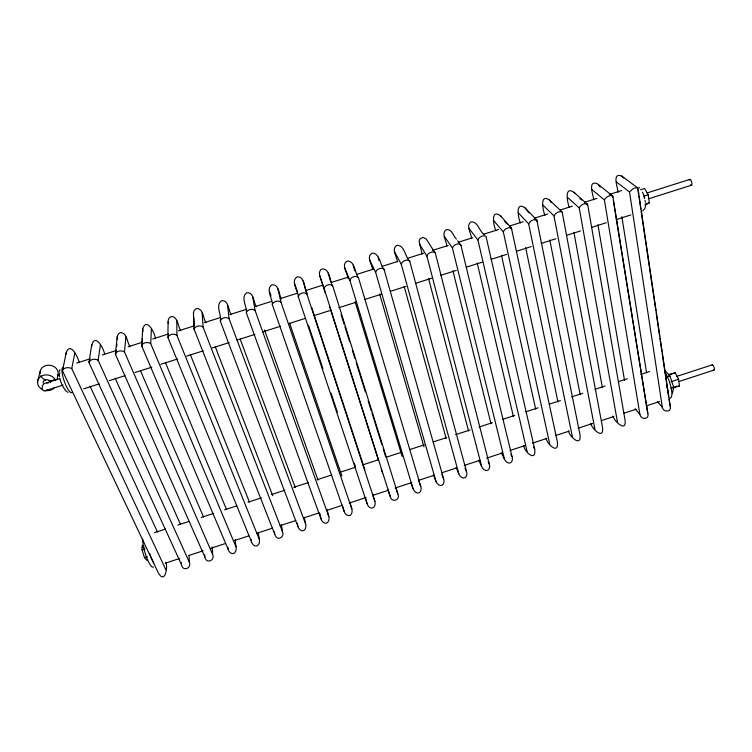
<?xml version="1.0" encoding="UTF-8"?>
<svg xmlns="http://www.w3.org/2000/svg" width="752" height="752" viewBox="0 0 752 752"><rect width="100%" height="100%" fill="white"/><g stroke="black" fill="none" stroke-linecap="round" stroke-linejoin="round"><path stroke-width="1.13" d="M413.121 488.847L349.924 280.515C350.197 277.065 356.457 274.8 358.507 277.798L420.753 486.347C421.74 488.856 420.951 493.039 417.661 493.086C412.773 492.278 412.538 485.942 410.742 482.436M79.214 362.699C78.546 358.695 70.679 340.581 66.129 352.81L62.529 370.877L158.042 572.319C164.726 585.112 168.044 567.675 165.938 562.195M258.387 532.247C258.096 536.345 261.903 543.254 256.902 545.933C254.242 546.629 252.108 544.063 251.488 541.741L167.912 337.507L168.1 322.053C167.856 319.553 169.369 316.46 172.199 316.479C178.356 317.795 177.735 326.471 180.724 330.636M155.448 338.635C155.326 334.433 147.138 316.47 142.73 328.605L141.658 345.817L228.194 549.355C228.749 552.024 231.851 555.004 234.549 553.058C238.111 549.43 234.793 543.809 235.32 539.522M142.73 328.605L142.908 331.585M235.968 546.817L150.71 343.608L151.396 328.906M147.157 560.578L144.516 557.674L142.062 549.891L142.278 545.125M130.105 346.653C126.891 342.865 127.276 332.083 120.217 332.694C117.5 333.7 116.748 337.084 117.415 339.641M91.641 346.211C94.508 331.359 104.302 349.295 104.678 354.643M141.968 346.381L142.476 338.409M436.019 481.355L375.643 272.365C376.132 269.037 381.311 267.063 383.962 269.084L443.633 478.855C444.639 481.355 443.868 485.529 440.587 485.576C435.709 484.777 435.408 478.46 433.415 475.029M66.035 354.305L66.129 352.81M167.912 337.507C168.73 334.067 174.37 333.258 176.908 335.317L259.233 539.203M117.256 336.652L115.347 354.145L204.864 556.997C205.916 564.207 215.429 560.795 212.647 554.45L124.456 351.927L125.913 336.952M612.927 416.082C614.328 421.524 627.234 433.349 624.95 419.522L587.688 204.563L574.03 192.352C563.502 185.105 567.826 204.055 569.358 207.505M115.695 354.7L116.222 350.065M116.616 346.587L116.88 344.275M458.861 473.873L401.295 264.243C401.906 260.982 407.011 258.838 409.643 260.944L466.466 471.382C467.481 473.863 466.738 478.046 463.458 478.084C458.598 477.285 458.231 470.978 456.032 467.631M194.101 329.207C194.984 325.842 200.54 324.864 203.031 327.035L282.461 531.598C285.017 536.731 277.62 541.496 275.26 535.499L194.101 329.207L193.461 314.035C193.208 311.554 194.712 308.452 197.522 308.48C203.736 309.768 203.078 318.491 205.973 322.702M91.725 344.726L88.962 362.502L181.476 564.649C182.51 571.896 192.033 568.446 189.278 562.092L98.145 360.255L100.383 345.027M612.777 197.259L612.701 196.037L597.361 183.751C586.992 179.587 593.751 196.62 593.695 199.797M89.356 363.037L89.892 359.757M481.665 466.419L426.901 256.131C427.606 252.954 432.644 250.632 435.258 252.832L489.251 463.928C490.285 466.4 489.561 470.573 486.281 470.611C481.43 469.803 480.998 463.523 478.61 460.252M165.854 569.762L71.76 368.612L74.786 353.111M672.448 393.211L673.679 387.308L669.929 375.925L665.022 370.67M637.884 189.316L637.442 187.68L621.725 176.053C611.235 171.879 618.341 189.184 618.022 192.352M56.983 379.816L58.167 374.383M504.413 458.964L452.431 248.047C453.24 244.945 458.231 242.445 460.816 244.738L511.99 456.492C513.043 458.936 512.328 463.119 509.057 463.147C504.216 462.339 503.727 456.069 501.142 452.883M645.583 205.841L644.887 208.379L642.706 211.002M37.6 381.424L40.082 371.648M527.114 451.538L477.905 239.982C478.864 236.965 483.01 234.868 485.942 236.175L534.672 449.066C536.543 462.659 524.398 452.074 523.618 445.541M59.229 371.751L60.01 369.721M549.768 444.122L503.323 231.926C504.385 228.984 508.465 226.747 511.416 228.11L557.317 441.659C559.244 455.317 547.08 444.47 546.055 438.2M572.375 436.724L528.684 223.899C529.84 221.013 533.864 218.644 536.825 220.063L579.905 434.261C581.888 447.995 569.696 436.865 568.446 430.887M62.425 370.294C64.099 367.277 68.968 367.032 71.76 368.612M594.945 429.345L553.98 215.89C555.23 213.07 559.206 210.56 562.176 212.036L602.446 426.882C604.476 440.888 592.059 428.978 590.64 423.367M88.905 361.909C90.597 358.948 95.401 358.572 98.145 360.255M617.458 421.975L579.219 207.89C580.553 205.136 584.501 202.495 587.472 204.027M115.319 353.543C117.021 350.648 121.777 350.131 124.456 351.927M612.889 196.582L647.82 413.553C649.606 419.71 640.958 420.03 639.924 414.625L604.401 199.919C605.811 197.231 609.731 194.448 612.701 196.037M141.667 345.196C143.388 342.367 148.088 341.699 150.71 343.608M638.025 188.62L670.229 406.221C672.044 412.378 663.396 412.66 662.343 407.293L629.518 191.957L633.673 188.226L637.442 187.68M640.516 189.786L644.614 188.479L648.186 194.721L649.343 202.786L644.906 205.174M47.338 389.79C40.796 394.368 40.279 383.21 46.549 382.862L59.84 378.651M154.31 532.698L165.468 529.07M177.735 525.075L188.893 521.446M201.169 517.451L213.436 513.456M224.594 509.828L236.871 505.833M248.028 502.204L261.414 497.843M271.453 494.581L284.848 490.219M293.769 487.315L308.273 482.596M317.203 479.691L331.707 474.973M340.628 472.068L355.132 467.349M362.943 464.811L378.566 459.726M386.378 457.188L400.882 452.469M409.802 449.564L424.307 444.846M433.237 441.941L446.622 437.579M455.543 434.675L470.047 429.956M478.977 427.051L492.363 422.699M502.402 419.428L514.678 415.442M525.836 411.805L538.112 407.81M549.27 404.181L560.419 400.553M571.576 396.924L582.734 393.296M595.011 389.301L605.05 386.03M618.435 381.678L627.365 378.773M640.751 374.411L649.681 371.507M668.603 374.552L675.193 372.86L678.558 379.252L679.498 385.917L673.125 388.004M668.819 374.938L675.193 372.86M142.166 547.503L144.121 546.864M666.187 377.147L669.929 375.925M142.062 549.891L144.995 548.932M676.368 376.536L712.257 364.842M671.094 381.696L678.558 379.252M679.188 381.443L713.996 370.087M144.516 557.674L147.458 556.715M670.869 388.22L673.679 387.308M673.924 387.167L677.091 386.133M165.186 563.21L179.69 558.473M188.62 555.549L203.134 550.812M210.945 548.255L225.45 543.508M234.38 540.594L248.884 535.847M256.695 533.3L272.318 528.186M280.129 525.639L295.762 520.525M303.573 517.968L319.196 512.864M327.007 510.307L342.63 505.203M349.323 503.013L366.064 497.542M372.766 495.352L388.389 490.248M395.082 488.057L411.823 482.577M418.516 480.396L434.139 475.283M441.95 472.726L456.464 467.988M464.275 465.432L479.898 460.327M486.591 458.137L502.214 453.024M510.035 450.476L525.657 445.363M532.35 443.172L546.854 438.435M555.784 435.511L569.179 431.14M578.109 428.217L592.614 423.47M601.544 420.556L613.82 416.542M623.859 413.262L636.136 409.248M646.184 405.958L659.579 401.587M76.676 363.056L90.108 358.807M102.413 354.916L115.836 350.658M128.15 346.766L142.692 342.16M152.769 338.973L168.429 334.01M178.506 330.824L194.166 325.87M204.243 322.683L219.904 317.72M229.98 314.533L246.759 309.222M255.718 306.384L271.378 301.43M280.336 298.591L297.115 293.28M306.073 290.451L322.852 285.13M331.811 282.301L348.59 276.99M356.42 274.508L373.208 269.197M382.157 266.358L397.827 261.405M407.894 258.218L423.564 253.255M432.513 250.425L448.183 245.462M458.25 242.276L472.801 237.67M483.987 234.126L498.538 229.529M509.724 225.985L523.157 221.737M534.343 218.193L547.776 213.944M560.08 210.043L572.385 206.151M584.699 202.25L597.003 198.359M609.317 194.458L621.622 190.566M647.068 192.954L689.631 179.455M648.186 194.721L644.069 196.028L644.408 198.331M648.976 198.707L691.53 185.199M45.233 390.758L63.083 385.09M645.244 204.093L649.343 202.786M83.585 388.85L99.255 383.868M109.322 380.672L124.992 375.69M135.069 372.484L151.857 367.155M160.806 364.306L177.594 358.967M186.552 356.128L203.341 350.789M212.29 347.941L229.078 342.611M236.918 340.12L254.825 334.424M262.664 331.933L280.571 326.246M288.401 323.755L305.19 318.416M314.148 315.577L330.936 310.238M338.767 307.747L356.674 302.06M364.513 299.569L381.302 294.229M390.25 291.381L405.92 286.409M415.997 283.203L431.667 278.221M440.616 275.382L456.285 270.4M466.362 267.195L482.032 262.222M490.99 259.374L506.66 254.392M516.727 251.187L531.279 246.571M541.355 243.366L555.907 238.741M567.093 235.188L580.525 230.92M591.721 227.358L606.272 222.733M616.339 219.537L630.89 214.912M678.849 385.973L679.498 385.917M46.549 382.862L48.476 382.975M68.009 392.431L65.048 390.222M616.377 181.937L629.518 191.957M621.725 176.053L623.775 178.064M562.176 212.036L549.543 200.088C539.052 192.832 543.226 211.801 544.956 215.232M638.89 187.304L639.67 187.934M536.825 220.063L524.999 207.843C514.547 200.577 518.579 219.565 520.506 222.968M591.965 189.654L604.401 199.919M511.416 228.11L500.409 215.608C489.984 208.332 493.867 227.339 496 230.723M579.933 198.528L581.644 200.023M585.056 203.002L587.622 205.23M567.497 197.391L579.219 207.89M542.972 205.136L553.98 215.89M529.023 212.835L524.999 207.843M534.691 218.71L537.125 221.229M518.401 212.91L528.684 223.899M305.632 524.022L229.097 318.782C226.662 316.489 221.182 317.635 220.223 320.935L297.914 526.541C298.525 529.192 301.637 532.134 304.325 530.207C307.841 526.673 304.466 521.286 304.316 517.235M504.244 220.665L507.262 224.105M509.527 226.672L511.783 229.247M657.361 401.549L662.343 407.293M493.763 220.693L503.323 231.926M328.756 516.455L255.107 310.548C252.728 308.132 247.305 309.457 246.289 312.682L321.048 518.974C321.687 521.606 324.798 524.539 327.487 522.621C331.002 519.087 327.571 513.738 327.205 509.743M598.46 184.635L600.105 187.079M635.167 408.806L639.924 414.625M574.03 192.352L574.96 193.49M549.543 200.088L551.16 202.551M484.297 234.662C479.297 231.682 478.14 221.426 471.194 221.859C465.225 225.374 471.673 233.722 471.438 238.506M500.409 215.608L501.311 216.764M469.079 228.495L477.905 239.982M351.823 508.897L281.041 302.332C278.748 299.794 273.361 301.308 272.29 304.447L344.143 511.416C344.801 514.048 347.913 516.962 350.601 515.045C354.107 511.51 350.62 506.199 350.056 502.28M456.436 239.08C453.212 236.335 452.055 228.721 446.491 229.661C440.484 233.167 446.914 241.533 446.82 246.299M457.724 240.875L460.929 245.359M444.329 236.316L452.431 248.047M374.853 501.368L306.929 294.135C304.739 291.381 298.356 293.271 298.309 296.861L367.183 503.878C367.86 506.5 370.98 509.405 373.659 507.497C377.391 503.586 373.189 497.927 372.513 493.735M435.417 253.433L426.281 239.033L422.868 237.322L419.926 238.845L419.118 241.289L422.145 254.11M419.531 244.156L426.901 256.131M533.488 447.073L534.672 449.066M332.741 285.957C330.626 283.081 324.309 285.149 324.15 288.683L390.175 496.348C391.435 503.285 400.891 500.183 397.827 493.848L332.741 285.957C329.376 281.314 330.41 268.549 322.157 268.925C319.487 269.893 318.942 273.277 319.75 275.693L325.315 293.177M409.84 261.536C405.131 257.419 404.933 245.086 396.924 245.312C390.824 248.818 397.216 257.212 397.413 261.931M510.871 454.471L511.99 456.492M394.668 252.014L401.295 264.243M488.208 461.888L489.251 463.928M372.625 269.78C372.287 265.089 365.914 256.667 372.061 253.161C380.136 252.879 379.939 265.353 384.206 269.658M369.758 259.891L375.643 272.365M465.018 468.28L466.466 471.382M90.043 386.124L157.488 532.021M358.507 277.798C354.681 273.314 355.292 260.7 347.133 261.029C340.675 264.864 347.791 273.747 348.11 278.738M115.178 378.143L180.555 524.52M307.032 293.195C304.109 288.627 305.133 276.351 297.115 276.83C290.15 281.276 298.422 291.127 298.309 296.861M140.333 370.379L203.557 516.991M441.847 474.662L443.633 478.855M281.314 298.882C278.898 294.737 279.189 284.049 272.017 284.754C265.127 289.182 272.976 299.183 272.403 305.068M165.337 362.426L226.521 509.518M256.263 306.816C253.715 302.718 254.016 292.011 246.863 292.697C240.048 297.125 247.483 307.277 246.44 313.293M231.146 314.759C228.467 310.726 228.796 299.992 221.652 300.659C214.893 305.105 221.943 315.408 220.421 321.536M344.783 267.778L349.924 280.515M190.294 354.502L249.438 502.063M418.3 479.964L420.753 486.347M215.269 346.794L272.713 495.681M240.132 338.964L295.245 487.512M264.516 329.987L318.021 480.105M269.517 291.569L271.021 295.912M395.599 487.39L397.827 493.848M289.642 323.238L341.878 476.025M319.75 275.693L324.15 288.683M388.023 489.862L390.175 496.348M294.662 283.617L297.557 292.34M308.499 325.268L322.928 368.687M331.068 393.183L337.357 412.105M354.38 463.317L355.489 466.663M311.76 307.634L364.87 469.774M329.489 306.299L378.5 460.403M381.179 468.825L382.514 473.008M328.098 273.051L330.908 282.019M341.088 314.515L344.256 324.601M344.952 326.838L349.52 341.408M352.331 350.366L354.784 358.215M356.194 362.699L365.322 391.83M368.132 400.797L371.291 410.874M371.996 413.121L381.828 444.498M383.229 448.972L385.691 456.821M670.229 406.221L668.989 399.312M355.132 301.834L402.123 456.408M647.82 413.553L613.341 200.737M353.111 265.146L354.794 270.767M303.028 280.975L306.929 294.135M365.256 497.307L367.183 503.878M379.657 294.041L423.978 446.838M378.068 257.259L379.027 260.643M404.134 286.268L446.152 438.388M428.546 278.503L468.609 431.084M343.006 506.98L344.143 511.416M452.911 270.767L491.028 423.79M477.219 263.04L513.39 416.514M277.902 288.918L281.041 302.332M501.471 255.332L535.706 409.248M319.826 513.362L321.048 518.974M525.667 247.643L557.975 402M549.815 239.973L580.206 394.772M573.908 232.321L602.39 387.553M297.294 523.138L297.914 526.541M252.719 296.88L255.107 310.548M597.943 224.679L624.517 380.352M168.1 322.053L168.345 323.548M621.857 216.642L646.551 372.776M281.37 524.727L282.461 531.598M638.053 190.472L638.561 193.931M638.909 196.244L640.789 208.962M641.136 211.274L655.857 310.67M656.195 312.982L659.617 336.097M659.965 338.409L661.845 351.118M662.192 353.431L668.66 397.103M274.386 531.833L274.724 534.136M227.48 304.851L229.097 318.782M251.224 539.41L251.488 541.741M228.035 547.268L228.194 549.355M202.175 312.851L203.031 327.035M212.243 547.061L212.647 554.45M204.77 554.873L204.864 556.997M193.819 317.72L194.326 329.79M189.137 555.69L189.278 562.092M181.448 562.505L181.476 564.649M176.814 320.869L176.908 335.317M666.573 385.889A15.858 4.474 70.7 0 1 667.099 387.863M667.522 389.762A15.858 4.474 70.7 0 1 667.842 391.576M665.247 372.766A15.858 4.531 70.6 0 1 671.367 388.953A15.858 4.531 70.6 0 1 669.976 398.184M153.728 562.853A16.234 3.628 73.3 0 1 149.62 553.453M153.483 567.036A16.243 3.694 73.4 0 1 146.725 557.674A16.243 3.694 73.4 0 1 142.73 539.165M72.248 392.347A13.433 3.365 70.8 0 1 64.249 381.198A13.433 3.365 70.8 0 1 63.422 367.258M642.377 192.127A8.723 2.773 74 0 1 644.699 198.237M645.122 200.417A8.723 2.773 74 0 1 645.301 202.41M65.067 389.489A8.958 2.284 70.7 0 1 60 378.858M59.605 376.818A8.958 2.284 70.7 0 1 59.887 373.058M712.05 364.964A2.773 0.921 70.3 0 1 714.165 367.681A2.773 0.921 70.3 0 1 713.404 369.796M689.274 180.179A3.046 1.119 74.3 0 1 690.825 180.132A3.046 1.119 74.3 0 1 691.934 184.099A3.046 1.119 74.3 0 1 690.571 184.832M43.155 383.078A3.722 3.149 8.4 0 1 46.333 379.638A3.722 3.149 8.4 0 1 50.516 382.514M54.708 379.393A9.146 7.774 8.9 0 1 48.795 380.766M45.712 380.07A9.146 7.774 8.9 0 1 40.74 375.68M40.1 373.688A9.146 7.774 8.9 0 1 50.271 365.303A9.146 7.774 8.9 0 1 57.556 376.32M54.21 387.863A9.315 7.877 8.4 0 1 45.684 390.57M42.61 389.639A9.315 7.877 8.4 0 1 40.505 376.705A9.315 7.877 8.4 0 1 55.394 380.08"/></g></svg>
